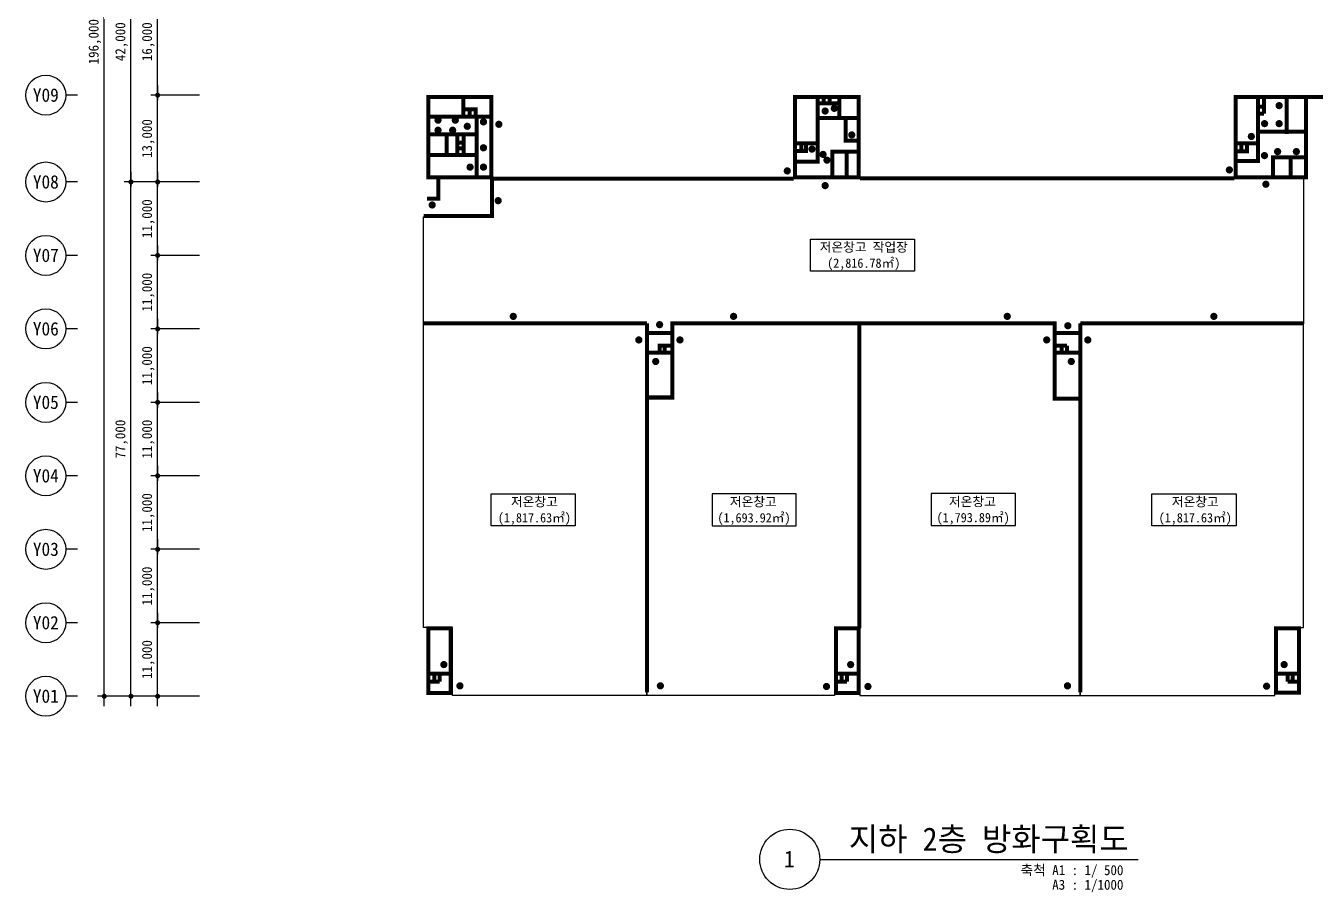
# Model space of a CAD drawing. Header units: millimetres. Extents: x 1075590 to 2680347, y 170599 to 729436.
# Drawn here: x 1075590 to 1268893, y 467599 to 597317 of the extents above; entities that cross this region are included whole.
import ezdxf
from ezdxf.enums import TextEntityAlignment as Align

# ---------------------------------------------------------------- set-up
doc = ezdxf.new("R2010")
doc.units = ezdxf.units.MM
doc.header["$LTSCALE"] = 5
doc.header["$MEASUREMENT"] = 0
doc.header["$PDSIZE"] = -10
for name, pattern in [('DASHDOTX2', [2, 1, -0.5, 0, -0.5]), ('HID', [2, 1.1, -0.9]), ('HIDDEN', [0.375, 0.25, -0.125]), ('PHANTOM2', [1.25, 0.625, -0.125, 0.125, -0.125, 0.125, -0.125])]:
    doc.linetypes.add(name, pattern=pattern)
doc.layers.get('0').update_dxf_attribs({"linetype": 'CONTINUOUS'})
doc.layers.get('Defpoints').update_dxf_attribs({"color": 153, "linetype": 'CONTINUOUS'})
doc.layers.add('0_방화구획 면적', color=7, linetype='CONTINUOUS', plot=False)
for name, color, linetype, lineweight in [('A-AXIS-BUBL', 7, 'CONTINUOUS', 25), ('A-DIMS', 7, 'CONTINUOUS', 25), ('A-DWXM-SHUT', 4, 'HID', 25), ('A-MKXS-MAK2', 3, 'DASHDOTX2', 25), ('A-XXXX-FIRE', 4, 'HIDDEN', 25), ('A-XXXX-SYMB', 7, 'CONTINUOUS', 25), ('A-XXXX-TXT1', 3, 'CONTINUOUS', 25), ('A-XXXX-TXT2', 3, 'CONTINUOUS', 25)]:
    doc.layers.add(name, color=color, linetype=linetype, lineweight=lineweight)
doc.styles.add('HY울릉도L', font='')
doc.styles.add('돋움체', font='')
doc.styles.add('맑은고딕', font='')
doc.styles.get('HY울릉도L').set_extended_font_data('HYwulM')
doc.styles.get('돋움체').set_extended_font_data('DotumChe')
doc.styles.get('맑은고딕').set_extended_font_data('DotumChe')
doc.dimstyles.new('CDIM', dxfattribs={"dimtxt": 3, "dimasz": 1.5, "dimexe": 2, "dimexo": 1, "dimgap": 1, "dimtad": 1, "dimdec": 0, "dimrnd": 0.5, "dimzin": 0, "dimdsep": 32, "dimlunit": 6, "dimtxsty": 'HY울릉도L', "dimblk1": '_CIDOT', "dimblk2": '_CIDOT', "dimsah": 1, "dimcen": 5.5, "dimclrd": 2, "dimclre": 2, "dimclrt": 7, "dimadec": 0, "dimazin": 0, "dimtfac": 1, "dimtdec": 0, "dimtix": 1, "dimtmove": 2, "dimatfit": 1, "dimldrblk": '_CIDOT', "dimfxl": 1, "dimtolj": 1, "dimtzin": 0, "dimlwd": -1, "dimarcsym": 0})

# ---------------------------------------------------------------- blocks, each defined once
blk = doc.blocks.new('_CIDOT')
at = {"color": 0, "linetype": 'ByBlock'}
blk.add_line((2, 0), (-1, 0), dxfattribs=at)
at = {"color": 0, "linetype": 'ByBlock', "const_width": 0.5}
blk.add_lwpolyline([(-0.25, 0, 1), (0.25, 0, 1)], format="xyb", close=True, dxfattribs=at)
blk = doc.blocks.new('*D4')
at = {"layer": 'A-DIMS', "lineweight": -2, "transparency": 16777216}
for p, q in [((93193, 67121), (85943, 67121)), ((93193, 56121), (85943, 56121))]:
    blk.add_line(p, q, dxfattribs=at)
at = {"layer": 'A-DIMS', "transparency": 16777216}
blk.add_line((86943, 56871), (86943, 66371), dxfattribs=at)
at = {"layer": 'Defpoints', "color": 0, "transparency": 16777216}
for p in [(86943, 67121), (93693, 67121), (93693, 56121)]:
    blk.add_point(p, dxfattribs=at)
at = {"layer": 'A-DIMS', "transparency": 16777216, "xscale": 750, "yscale": 750, "zscale": 750}
for p, rotation in [((86943, 67121), 90), ((86943, 56121), 270)]:
    blk.add_blockref('_CIDOT', p, dxfattribs=dict(at, rotation=rotation))
at = {"layer": 'A-DIMS', "color": 3, "transparency": 16777216, "insert": (85538, 61621), "char_height": 1500, "attachment_point": 5, "rotation": 90, "style": '맑은고딕'}
blk.add_mtext('\\A1;11,000', dxfattribs=at)
blk = doc.blocks.new('*D5')
at = {"layer": 'A-DIMS', "lineweight": -2, "transparency": 16777216}
for p, q in [((93193, 78121), (85943, 78121)), ((93193, 67121), (85943, 67121))]:
    blk.add_line(p, q, dxfattribs=at)
at = {"layer": 'A-DIMS', "transparency": 16777216}
blk.add_line((86943, 67871), (86943, 77371), dxfattribs=at)
at = {"layer": 'Defpoints', "color": 0, "transparency": 16777216}
for p in [(86943, 78121), (93693, 78121), (93693, 67121)]:
    blk.add_point(p, dxfattribs=at)
at = {"layer": 'A-DIMS', "transparency": 16777216, "xscale": 750, "yscale": 750, "zscale": 750}
for p, rotation in [((86943, 78121), 90), ((86943, 67121), 270)]:
    blk.add_blockref('_CIDOT', p, dxfattribs=dict(at, rotation=rotation))
at = {"layer": 'A-DIMS', "color": 3, "transparency": 16777216, "insert": (85538, 72621), "char_height": 1500, "attachment_point": 5, "rotation": 90, "style": '맑은고딕'}
blk.add_mtext('\\A1;11,000', dxfattribs=at)
blk = doc.blocks.new('*D6')
at = {"layer": 'A-DIMS', "lineweight": -2, "transparency": 16777216}
for p, q in [((93193, 89121), (85943, 89121)), ((93193, 78121), (85943, 78121))]:
    blk.add_line(p, q, dxfattribs=at)
at = {"layer": 'A-DIMS', "transparency": 16777216}
blk.add_line((86943, 78871), (86943, 88371), dxfattribs=at)
at = {"layer": 'Defpoints', "color": 0, "transparency": 16777216}
for p in [(86943, 89121), (93693, 89121), (93693, 78121)]:
    blk.add_point(p, dxfattribs=at)
at = {"layer": 'A-DIMS', "transparency": 16777216, "xscale": 750, "yscale": 750, "zscale": 750}
for p, rotation in [((86943, 89121), 90), ((86943, 78121), 270)]:
    blk.add_blockref('_CIDOT', p, dxfattribs=dict(at, rotation=rotation))
at = {"layer": 'A-DIMS', "color": 3, "transparency": 16777216, "insert": (85538, 83621), "char_height": 1500, "attachment_point": 5, "rotation": 90, "style": '맑은고딕'}
blk.add_mtext('\\A1;11,000', dxfattribs=at)
blk = doc.blocks.new('*D7')
at = {"layer": 'A-DIMS', "lineweight": -2, "transparency": 16777216}
for p, q in [((93193, 100121), (85943, 100121)), ((93193, 89121), (85943, 89121))]:
    blk.add_line(p, q, dxfattribs=at)
at = {"layer": 'A-DIMS', "transparency": 16777216}
blk.add_line((86943, 89871), (86943, 99371), dxfattribs=at)
at = {"layer": 'Defpoints', "color": 0, "transparency": 16777216}
for p in [(86943, 100121), (93693, 100121), (93693, 89121)]:
    blk.add_point(p, dxfattribs=at)
at = {"layer": 'A-DIMS', "transparency": 16777216, "xscale": 750, "yscale": 750, "zscale": 750}
for p, rotation in [((86943, 100121), 90), ((86943, 89121), 270)]:
    blk.add_blockref('_CIDOT', p, dxfattribs=dict(at, rotation=rotation))
at = {"layer": 'A-DIMS', "color": 3, "transparency": 16777216, "insert": (85538, 94621), "char_height": 1500, "attachment_point": 5, "rotation": 90, "style": '맑은고딕'}
blk.add_mtext('\\A1;11,000', dxfattribs=at)
blk = doc.blocks.new('*D8')
at = {"layer": 'A-DIMS', "lineweight": -2, "transparency": 16777216}
for p, q in [((93193, 111121), (85943, 111121)), ((93193, 100121), (85943, 100121))]:
    blk.add_line(p, q, dxfattribs=at)
at = {"layer": 'A-DIMS', "transparency": 16777216}
blk.add_line((86943, 100871), (86943, 110371), dxfattribs=at)
at = {"layer": 'Defpoints', "color": 0, "transparency": 16777216}
for p in [(86943, 111121), (93693, 111121), (93693, 100121)]:
    blk.add_point(p, dxfattribs=at)
at = {"layer": 'A-DIMS', "transparency": 16777216, "xscale": 750, "yscale": 750, "zscale": 750}
for p, rotation in [((86943, 111121), 90), ((86943, 100121), 270)]:
    blk.add_blockref('_CIDOT', p, dxfattribs=dict(at, rotation=rotation))
at = {"layer": 'A-DIMS', "color": 3, "transparency": 16777216, "insert": (85538, 105621), "char_height": 1500, "attachment_point": 5, "rotation": 90, "style": '맑은고딕'}
blk.add_mtext('\\A1;11,000', dxfattribs=at)
blk = doc.blocks.new('*D9')
at = {"layer": 'A-DIMS', "lineweight": -2, "transparency": 16777216}
for p, q in [((93193, 122121), (85943, 122121)), ((93193, 111121), (85943, 111121))]:
    blk.add_line(p, q, dxfattribs=at)
at = {"layer": 'A-DIMS', "transparency": 16777216}
blk.add_line((86943, 111871), (86943, 121371), dxfattribs=at)
at = {"layer": 'Defpoints', "color": 0, "transparency": 16777216}
for p in [(86943, 122121), (93693, 122121), (93693, 111121)]:
    blk.add_point(p, dxfattribs=at)
at = {"layer": 'A-DIMS', "transparency": 16777216, "xscale": 750, "yscale": 750, "zscale": 750}
for p, rotation in [((86943, 122121), 90), ((86943, 111121), 270)]:
    blk.add_blockref('_CIDOT', p, dxfattribs=dict(at, rotation=rotation))
at = {"layer": 'A-DIMS', "color": 3, "transparency": 16777216, "insert": (85538, 116621), "char_height": 1500, "attachment_point": 5, "rotation": 90, "style": '맑은고딕'}
blk.add_mtext('\\A1;11,000', dxfattribs=at)
blk = doc.blocks.new('*D10')
at = {"layer": 'A-DIMS', "lineweight": -2, "transparency": 16777216}
for p, q in [((93193, 135121), (85943, 135121)), ((93193, 122121), (85943, 122121))]:
    blk.add_line(p, q, dxfattribs=at)
at = {"layer": 'A-DIMS', "transparency": 16777216}
blk.add_line((86943, 122871), (86943, 134371), dxfattribs=at)
at = {"layer": 'Defpoints', "color": 0, "transparency": 16777216}
for p in [(86943, 135121), (93693, 135121), (93693, 122121)]:
    blk.add_point(p, dxfattribs=at)
at = {"layer": 'A-DIMS', "transparency": 16777216, "xscale": 750, "yscale": 750, "zscale": 750}
for p, rotation in [((86943, 135121), 90), ((86943, 122121), 270)]:
    blk.add_blockref('_CIDOT', p, dxfattribs=dict(at, rotation=rotation))
at = {"layer": 'A-DIMS', "color": 3, "transparency": 16777216, "insert": (85538, 128621), "char_height": 1500, "attachment_point": 5, "rotation": 90, "style": '맑은고딕'}
blk.add_mtext('\\A1;13,000', dxfattribs=at)
blk = doc.blocks.new('*D11')
at = {"layer": 'A-DIMS', "lineweight": -2, "transparency": 16777216}
for p, q in [((93193, 151121), (85943, 151121)), ((93193, 135121), (85943, 135121))]:
    blk.add_line(p, q, dxfattribs=at)
at = {"layer": 'A-DIMS', "transparency": 16777216}
blk.add_line((86943, 135871), (86943, 150371), dxfattribs=at)
at = {"layer": 'Defpoints', "color": 0, "transparency": 16777216}
for p in [(86943, 151121), (93693, 151121), (93693, 135121)]:
    blk.add_point(p, dxfattribs=at)
at = {"layer": 'A-DIMS', "transparency": 16777216, "xscale": 750, "yscale": 750, "zscale": 750}
for p, rotation in [((86943, 151121), 90), ((86943, 135121), 270)]:
    blk.add_blockref('_CIDOT', p, dxfattribs=dict(at, rotation=rotation))
at = {"layer": 'A-DIMS', "color": 3, "transparency": 16777216, "insert": (85538, 143121), "char_height": 1500, "attachment_point": 5, "rotation": 90, "style": '맑은고딕'}
blk.add_mtext('\\A1;16,000', dxfattribs=at)
blk = doc.blocks.new('*D20')
at = {"layer": 'A-DIMS', "lineweight": -2, "transparency": 16777216}
for p, q in [((93193, 122121), (81943, 122121)), ((93193, 45121), (81943, 45121))]:
    blk.add_line(p, q, dxfattribs=at)
at = {"layer": 'A-DIMS', "transparency": 16777216}
blk.add_line((82943, 45871), (82943, 121371), dxfattribs=at)
at = {"layer": 'Defpoints', "color": 0, "transparency": 16777216}
for p in [(82943, 122121), (93693, 122121), (93693, 45121)]:
    blk.add_point(p, dxfattribs=at)
at = {"layer": 'A-DIMS', "transparency": 16777216, "xscale": 750, "yscale": 750, "zscale": 750}
for p, rotation in [((82943, 122121), 90), ((82943, 45121), 270)]:
    blk.add_blockref('_CIDOT', p, dxfattribs=dict(at, rotation=rotation))
at = {"layer": 'A-DIMS', "color": 3, "transparency": 16777216, "insert": (81542, 83621), "char_height": 1500, "attachment_point": 5, "rotation": 90, "style": '맑은고딕'}
blk.add_mtext('\\A1;77,000', dxfattribs=at)
blk = doc.blocks.new('*D21')
at = {"layer": 'A-DIMS', "lineweight": -2, "transparency": 16777216}
for p, q in [((93193, 241121), (77943, 241121)), ((93193, 45121), (77943, 45121))]:
    blk.add_line(p, q, dxfattribs=at)
at = {"layer": 'A-DIMS', "transparency": 16777216}
blk.add_line((78943, 45871), (78943, 240371), dxfattribs=at)
at = {"layer": 'Defpoints', "color": 0, "transparency": 16777216}
for p in [(78943, 241121), (93693, 241121), (93693, 45121)]:
    blk.add_point(p, dxfattribs=at)
at = {"layer": 'A-DIMS', "transparency": 16777216, "xscale": 750, "yscale": 750, "zscale": 750}
for p, rotation in [((78943, 241121), 90), ((78943, 45121), 270)]:
    blk.add_blockref('_CIDOT', p, dxfattribs=dict(at, rotation=rotation))
at = {"layer": 'A-DIMS', "color": 3, "transparency": 16777216, "insert": (77538, 143121), "char_height": 1500, "attachment_point": 5, "rotation": 90, "style": '맑은고딕'}
blk.add_mtext('\\A1;196,000', dxfattribs=at)
blk = doc.blocks.new('*D22')
at = {"layer": 'A-DIMS', "lineweight": -2, "transparency": 16777216}
for p, q in [((93193, 56121), (85943, 56121)), ((93193, 45121), (85943, 45121))]:
    blk.add_line(p, q, dxfattribs=at)
at = {"layer": 'A-DIMS', "transparency": 16777216}
blk.add_line((86943, 45871), (86943, 55371), dxfattribs=at)
at = {"layer": 'Defpoints', "color": 0, "transparency": 16777216}
for p in [(86943, 56121), (93693, 56121), (93693, 45121)]:
    blk.add_point(p, dxfattribs=at)
at = {"layer": 'A-DIMS', "transparency": 16777216, "xscale": 750, "yscale": 750, "zscale": 750}
for p, rotation in [((86943, 56121), 90), ((86943, 45121), 270)]:
    blk.add_blockref('_CIDOT', p, dxfattribs=dict(at, rotation=rotation))
at = {"layer": 'A-DIMS', "color": 3, "transparency": 16777216, "insert": (85538, 50621), "char_height": 1500, "attachment_point": 5, "rotation": 90, "style": '맑은고딕'}
blk.add_mtext('\\A1;11,000', dxfattribs=at)
blk = doc.blocks.new('*D23')
at = {"layer": 'A-DIMS', "lineweight": -2, "transparency": 16777216}
for p, q in [((93193, 164121), (81943, 164121)), ((93193, 122121), (81943, 122121))]:
    blk.add_line(p, q, dxfattribs=at)
at = {"layer": 'A-DIMS', "transparency": 16777216}
blk.add_line((82943, 122871), (82943, 163371), dxfattribs=at)
at = {"layer": 'Defpoints', "color": 0, "transparency": 16777216}
for p in [(82943, 164121), (93693, 164121), (93693, 122121)]:
    blk.add_point(p, dxfattribs=at)
at = {"layer": 'A-DIMS', "transparency": 16777216, "xscale": 750, "yscale": 750, "zscale": 750}
for p, rotation in [((82943, 164121), 90), ((82943, 122121), 270)]:
    blk.add_blockref('_CIDOT', p, dxfattribs=dict(at, rotation=rotation))
at = {"layer": 'A-DIMS', "color": 3, "transparency": 16777216, "insert": (81542, 143121), "char_height": 1500, "attachment_point": 5, "rotation": 90, "style": '맑은고딕'}
blk.add_mtext('\\A1;42,000', dxfattribs=at)
blk = doc.blocks.new('DIM(210222)')
for p, q in [((74943, 135120.6), (73193, 135120.6)), ((74943, 122120.6), (73193, 122120.6)), ((74943, 111120.6), (73193, 111120.6)), ((74943, 100120.6), (73193, 100120.6)), ((74943, 89120.6), (73193, 89120.6)), ((74943, 78120.6), (73193, 78120.6)), ((74943, 67120.6), (73193, 67120.6)), ((74943, 56120.6), (73193, 56120.6)), ((74943, 45120.6), (73193, 45120.6))]:
    blk.add_line(p, q)
at = {"layer": 'A-AXIS-BUBL', "ltscale": 0.2}
for centre in [(70193, 135120.6), (70193, 122120.6), (70193, 111120.6), (70193, 100120.6), (70193, 89120.6), (70193, 78120.6), (70193, 67120.6), (70193, 56120.6), (70193, 45120.6)]:
    blk.add_circle(centre, 3000, dxfattribs=at)
at = {"layer": 'A-XXXX-TXT2', "ltscale": 0.2, "style": '맑은고딕'}
for s, p in [('Y09', (70193, 135120.6)), ('Y08', (70193, 122120.6)), ('Y07', (70193, 111120.6)), ('Y06', (70193, 100120.6)), ('Y05', (70193, 89120.6)), ('Y04', (70193, 78120.6)), ('Y03', (70193, 67120.6)), ('Y02', (70193, 56120.6)), ('Y01', (70193, 45120.6))]:
    blk.add_text(s, height=2000, dxfattribs=at).set_placement(p, align=Align.MIDDLE)
at = {"layer": 'A-DIMS'}
for p1, p2, distance, picture, middle in [((93693, 45120.6), (93693, 241120.6), 14750, '*D21', (77538.1, 143120.6)), ((93693, 122120.6), (93693, 164120.6), 10750, '*D23', (81542.2, 143120.6)), ((93693, 135120.6), (93693, 151120.6), 6750, '*D11', (85538.1, 143120.6)), ((93693, 122120.6), (93693, 135120.6), 6750, '*D10', (85538.1, 128620.6)), ((93693, 45120.6), (93693, 122120.6), 10750, '*D20', (81542.2, 83620.6)), ((93693, 111120.6), (93693, 122120.6), 6750, '*D9', (85538.1, 116620.6)), ((93693, 100120.6), (93693, 111120.6), 6750, '*D8', (85538.1, 105620.6)), ((93693, 89120.6), (93693, 100120.6), 6750, '*D7', (85538.1, 94620.6)), ((93693, 78120.6), (93693, 89120.6), 6750, '*D6', (85538.1, 83620.6)), ((93693, 67120.6), (93693, 78120.6), 6750, '*D5', (85538.1, 72620.6)), ((93693, 56120.6), (93693, 67120.6), 6750, '*D4', (85538.1, 61620.6)), ((93693, 45120.6), (93693, 56120.6), 6750, '*D22', (85538.1, 50620.6))]:
    dim = blk.add_aligned_dim(p1=p1, p2=p2, distance=distance, dimstyle='CDIM', override={"dimscale": 500, "dimtxsty": '맑은고딕', "dimclrd": 256, "dimclre": 256, "dimclrt": 3}, dxfattribs=at)
    dim.commit()
    dim.dimension.update_dxf_attribs({"geometry": picture, "text_midpoint": middle})

msp = doc.modelspace()

# ---------------------------------------------------------------- hatches: boundary and pattern name
at = {"layer": 'A-MKXS-MAK2'}
for points in [[(1262795, 585367, 1), (1263885, 585367, 1)], [(1194785, 584559, -1), (1195875, 584559, -1)], [(1196159, 584958, -1), (1197249, 584958, -1)], [(1137887, 583186, -1), (1136797, 583186, -1)], [(1137887, 581686, 1), (1136797, 581686, 1)], [(1138988, 581686, -1), (1140078, 581686, -1)], [(1139386, 583186, 1), (1140477, 583186, 1)], [(1141178, 582272, -1), (1142268, 582272, -1)], [(1143605, 582936, -1), (1144695, 582936, -1)], [(1145905, 582569, -1), (1146995, 582569, -1)], [(1260615, 582671, 1), (1261706, 582671, 1)], [(1262795, 582671, 1), (1263885, 582671, 1)], [(1198775, 580986, -1), (1199865, 580986, -1)], [(1258635, 580755, -1), (1259725, 580755, -1)], [(1143605, 579054, -1), (1144695, 579054, -1)], [(1192816, 578859, -1), (1193907, 578859, -1)], [(1194473, 578061, -1), (1195563, 578061, -1)], [(1260599, 577886, -1), (1261689, 577886, -1)], [(1262569, 578485, -1), (1263660, 578485, -1)], [(1265378, 578485, -1), (1266469, 578485, -1)], [(1141600, 576160, -1), (1142690, 576160, -1)], [(1143605, 576160, -1), (1144695, 576160, -1)], [(1189115, 575593, -1), (1190205, 575593, -1)], [(1195058, 577208, -1), (1196149, 577208, -1)], [(1255343, 575744, -1), (1256433, 575744, -1)], [(1260811, 573598, -1), (1261901, 573598, -1)], [(1194790, 573393, -1), (1195880, 573393, -1)], [(1135925, 570494, -1), (1137015, 570494, -1)], [(1145803, 571138, -1), (1146893, 571138, -1)], [(1148070, 553813, -1), (1149160, 553813, -1)], [(1171081, 552576, -1), (1169990, 552576, -1)], [(1181070, 553813, -1), (1182160, 553813, -1)], [(1222070, 553813, -1), (1223160, 553813, -1)], [(1232237, 552414, -1), (1231147, 552414, -1)], [(1254110, 553813, 1), (1253020, 553813, 1)], [(1167969, 550286, -1), (1166879, 550286, -1)], [(1174128, 550286, -1), (1173038, 550286, -1)], [(1229069, 550286, -1), (1227979, 550286, -1)], [(1235228, 550286, -1), (1234138, 550286, -1)], [(1170493, 547060, -1), (1169402, 547060, -1)], [(1232752, 547060, -1), (1231662, 547060, -1)], [(1137670, 501676, 1), (1138760, 501676, 1)], [(1198606, 501676, 1), (1199696, 501676, 1)], [(1263547, 501676, 1), (1264637, 501676, 1)], [(1141167, 498492, -1), (1140077, 498492, -1)], [(1171191, 498498, -1), (1170101, 498498, -1)], [(1194987, 498397, 1), (1196077, 498397, 1)], [(1202292, 498397, -1), (1201202, 498397, -1)], [(1232187, 498498, -1), (1231097, 498498, -1)], [(1260919, 498440, 1), (1262009, 498440, 1)]]:
    msp.add_hatch(color=240, dxfattribs=at).paths.add_polyline_path(points)

# ---------------------------------------------------------------- linework, layer by layer
at = {"layer": '0_방화구획 면적'}
for points in [[(1233540, 552686), (1233540, 551486), (1229740, 551486), (1229740, 552686), (1172440, 552686), (1172440, 551486), (1168640, 551486), (1168640, 552686), (1135190, 552686), (1135190, 568736), (1145540, 568736), (1145540, 574436), (1266990, 574436), (1266990, 552686)], [(1208737, 560590), (1193137, 560590), (1193137, 565390), (1208737, 565390)], [(1168640, 497036), (1139490, 497036), (1139490, 507236), (1135190, 507236), (1135190, 552686), (1168640, 552686)], [(1233540, 497036), (1262690, 497036), (1262690, 507236), (1266990, 507236), (1266990, 552686), (1233540, 552686)], [(1157894, 522462), (1145294, 522462), (1145294, 527262), (1157894, 527262)], [(1178399, 522462), (1190999, 522462), (1190999, 527262), (1178399, 527262)], [(1211230, 522488), (1223830, 522488), (1223830, 527288), (1211230, 527288)], [(1256894, 522462), (1244294, 522462), (1244294, 527262), (1256894, 527262)]]:
    msp.add_lwpolyline(points, close=True, dxfattribs=at)
for points in [[(1200540, 507236), (1196740, 507236), (1196740, 497036), (1168640, 497036), (1168640, 541486), (1172440, 541486), (1172440, 552686), (1200540, 552686), (1200540, 507236)], [(1229740, 552686), (1200540, 552686), (1200540, 497036), (1233540, 497036), (1233540, 541486), (1229740, 541486), (1229740, 552686)]]:
    msp.add_lwpolyline(points, dxfattribs=at)
at = {"layer": 'A-DWXM-SHUT', "color": 6, "linetype": 'HID', "ltscale": 400, "const_width": 600}
for points in [[(1190640, 574436), (1145440, 574436)], [(1200540, 574473), (1256640, 574473)], [(1151140, 552786), (1156340, 552786)], [(1184140, 552786), (1189340, 552786)], [(1212840, 552786), (1218040, 552786)], [(1245840, 552786), (1251040, 552786)]]:
    msp.add_lwpolyline(points, dxfattribs=at)
at = {"layer": 'A-XXXX-FIRE', "color": 5, "linetype": 'PHANTOM2', "ltscale": 600, "const_width": 600}
for points in [[(1267390, 586636), (1270190, 586636), (1270190, 587436)], [(1141154, 586636), (1141154, 583717)], [(1190840, 576961), (1194200, 576961), (1194200, 586636)], [(1194290, 585724), (1197451, 585724)], [(1195106, 585724), (1195106, 586636)], [(1196027, 585724), (1196027, 586636)], [(1197451, 583636), (1197451, 586636)], [(1256840, 577086), (1260165, 577086), (1260165, 586636)], [(1261065, 584142), (1261065, 586636)], [(1264465, 586636), (1264465, 581111)], [(1143115, 574636), (1143115, 583692), (1135890, 583692)], [(1142990, 583517), (1142990, 584836), (1141154, 584836)], [(1142090, 583692), (1142090, 584836)], [(1143115, 583692), (1145340, 583692)], [(1194290, 583511), (1200340, 583511)], [(1200340, 580136), (1198415, 580136), (1198415, 583511)], [(1260165, 585229), (1261065, 585229)], [(1260165, 584142), (1261065, 584142)], [(1143115, 581089), (1135890, 581089)], [(1138644, 578036), (1138644, 581089)], [(1140237, 578036), (1140237, 581089)], [(1140386, 579836), (1141056, 579836)], [(1141173, 578036), (1141173, 581089)], [(1190840, 579740), (1194200, 579740)], [(1256840, 578548), (1258528, 578548), (1258528, 579707)], [(1256840, 579707), (1260165, 579707)], [(1257681, 578548), (1257681, 579707)], [(1267390, 581478), (1260165, 581478)], [(1135890, 577961), (1143115, 577961)], [(1140386, 578956), (1141056, 578956)], [(1190840, 578594), (1192473, 578594), (1192473, 579597)], [(1191760, 578594), (1191760, 579597)], [(1196415, 574636), (1196415, 578496), (1200340, 578496)], [(1198539, 578496), (1198539, 574636)], [(1267590, 577641), (1262431, 577641), (1262431, 574636)], [(1265093, 574636), (1265093, 577641)], [(1135190, 568836), (1145440, 568836), (1145440, 574436)], [(1137390, 574636), (1137390, 571436), (1135690, 571436)], [(1135190, 552786), (1151140, 552786)], [(1156340, 552786), (1168640, 552786)], [(1168640, 552786), (1168640, 497536)], [(1168840, 551310), (1172440, 551310), (1172440, 552786), (1184140, 552786)], [(1189340, 552786), (1212840, 552786)], [(1200440, 552786), (1200440, 507106)], [(1218040, 552786), (1229740, 552786), (1229740, 551306), (1233540, 551306)], [(1233540, 552786), (1233540, 497536)], [(1233540, 552786), (1245840, 552786)], [(1251040, 552786), (1266990, 552786)], [(1172440, 551486), (1172440, 541666), (1168640, 541666)], [(1229740, 551306), (1229740, 541486), (1233540, 541486)], [(1170536, 548361), (1170536, 549447), (1172440, 549447)], [(1171314, 548361), (1171314, 549447)], [(1229740, 549447), (1231551, 549447)], [(1230774, 548361), (1230774, 549447)], [(1231551, 548361), (1231551, 549447)], [(1172440, 548361), (1168640, 548361)], [(1229740, 548361), (1233540, 548361)], [(1135865, 500301), (1139304, 500301)], [(1135865, 499114), (1137572, 499114)], [(1136794, 500201), (1136794, 499114)], [(1137572, 500201), (1137572, 499114)], [(1196901, 500322), (1200340, 500322)], [(1196901, 499136), (1198608, 499136)], [(1197830, 500222), (1197830, 499136)], [(1198608, 500222), (1198608, 499136)], [(1266310, 500322), (1262872, 500322)], [(1264604, 500222), (1264604, 499136)], [(1266310, 499136), (1264604, 499136)], [(1265382, 500222), (1265382, 499136)]]:
    msp.add_lwpolyline(points, dxfattribs=at)
for points in [[(1135890, 574636), (1145340, 574636), (1145340, 586636), (1135890, 586636)], [(1200340, 574636), (1200340, 586636), (1190840, 586636), (1190840, 574636)], [(1267390, 574636), (1256840, 574636), (1256840, 586636), (1267390, 586636)], [(1135904, 507083), (1139214, 507083), (1139214, 497414), (1135904, 497414)], [(1196940, 507106), (1200340, 507106), (1200340, 497436), (1196940, 497436)], [(1262872, 507083), (1266310, 507083), (1266310, 497458), (1262872, 497458)]]:
    msp.add_lwpolyline(points, close=True, dxfattribs=at)
at = {"layer": 'A-XXXX-SYMB'}
msp.add_line((1194533, 472515), (1242222, 472515), dxfattribs=at)
msp.add_circle((1190033, 472515), 4500, dxfattribs=at)

# ---------------------------------------------------------------- block references
msp.add_blockref('DIM(210222)', (1008397, 451815))

# ---------------------------------------------------------------- texts
at = {"layer": '0_방화구획 면적', "style": '돋움체'}
for s, p in [('저온창고 작업장', (1201119, 564190)), ('(2,816.78㎡)', (1201119, 561790)), ('저온창고', (1151777, 526062)), ('저온창고', (1184565, 526062)), ('저온창고', (1217395, 526088)), ('저온창고', (1250777, 526062)), ('(1,817.63㎡)', (1151777, 523662)), ('(1,693.92㎡)', (1184675, 523662)), ('(1,793.89㎡)', (1217505, 523688)), ('(1,817.63㎡)', (1250777, 523662))]:
    msp.add_text(s, height=1400, dxfattribs=at).set_placement(p, align=Align.MIDDLE_CENTER)
at = {"layer": 'A-XXXX-TXT1', "style": '맑은고딕'}
msp.add_text('지하 2층 방화구획도', height=3500, dxfattribs=at).set_placement((1240793, 472741), align=Align.BOTTOM_RIGHT)
msp.add_text('1', height=2500, dxfattribs=at).set_placement((1189975, 472568), align=Align.MIDDLE)
for s, p in [('축척 A1 : 1/ 500', (1240014, 471654)), ('A3 : 1/1000', (1240014, 469465))]:
    msp.add_text(s, height=1500, dxfattribs=at).set_placement(p, align=Align.TOP_RIGHT)

doc.saveas('drawing.dxf')
